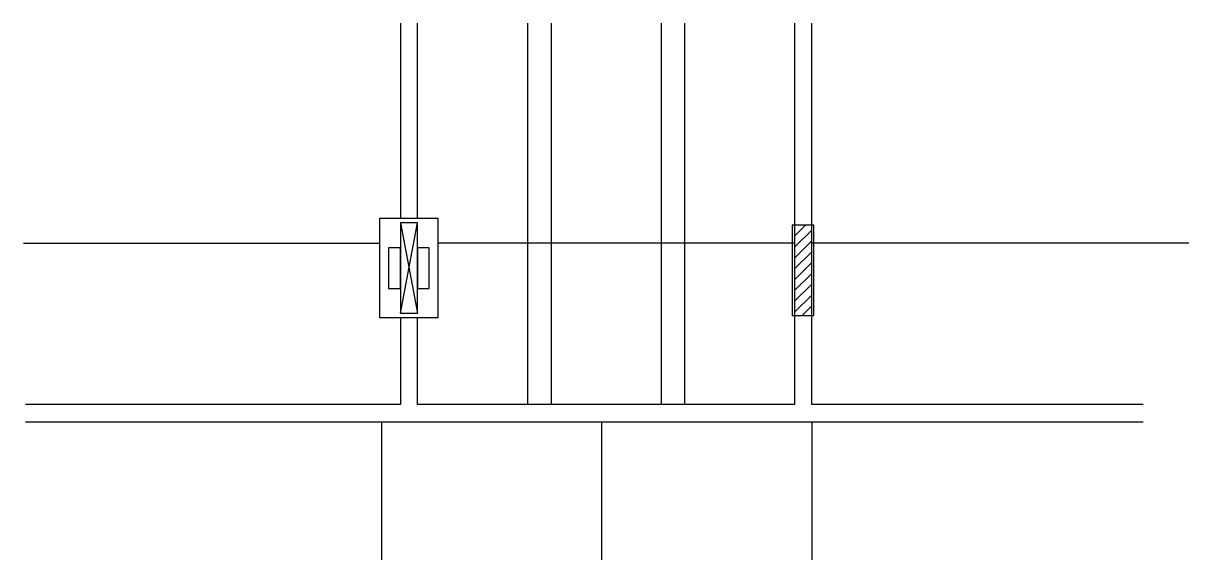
# Model space of a CAD drawing. Header units: metres. Extents: x 5575 to 6867, y 2525 to 3120.
import ezdxf

# ---------------------------------------------------------------- set-up
doc = ezdxf.new("R2010")
doc.units = ezdxf.units.M
for name, color, linetype in [('1', 7, 'Continuous'), ('3', 7, 'Continuous'), ('7', 7, 'Continuous'), ('Painéis', 7, 'Continuous')]:
    doc.layers.add(name, color=color, linetype=linetype)

msp = doc.modelspace()

# ---------------------------------------------------------------- linework, layer by layer
at = {"layer": '1', "color": 7, "lineweight": 25}
for p, q in [((5993.2, 2798.7), (6012.2, 2898.7)), ((5993.2, 2898.7), (6012.2, 2798.7))]:
    msp.add_line(p, q, dxfattribs=at)
at = {"layer": '3', "color": 7, "lineweight": 25}
for p, q in [((6430.2, 2883.9), (6442.4, 2896.2)), ((6430.2, 2895.9), (6430.4, 2896.2)), ((6430.2, 2871.9), (6449.2, 2890.9)), ((6430.2, 2859.8), (6449.2, 2878.8)), ((6430.2, 2847.8), (6449.2, 2866.8)), ((6430.2, 2835.8), (6449.2, 2854.8)), ((6430.2, 2823.8), (6449.2, 2842.8)), ((6430.2, 2811.8), (6449.2, 2830.8)), ((6430.2, 2799.7), (6449.2, 2818.7)), ((6438.6, 2796.2), (6449.2, 2806.7))]:
    msp.add_line(p, q, dxfattribs=at)
for points in [[(5993.2, 3120.2), (5993.2, 2903.7)], [(6012.2, 2903.7), (6012.2, 3120.2)], [(6430.2, 3120.2), (6430.2, 2896.2)], [(6449.2, 2896.2), (6449.2, 3120.2)], [(5970.2, 2793.7), (6035.2, 2793.7), (6035.2, 2903.7), (5970.2, 2903.7), (5970.2, 2793.7)], [(5993.2, 2793.7), (5993.2, 2697.2)], [(6012.2, 2697.2), (6012.2, 2793.7)], [(6430.2, 2796.2), (6430.2, 2697.2)], [(6430.2, 2796.2), (6430.2, 2697.2)], [(6449.2, 2697.2), (6449.2, 2796.2)], [(6449.2, 2697.2), (6449.2, 2796.2)], [(5993.2, 2697.2), (5577.7, 2697.2)], [(6430.2, 2697.2), (6012.2, 2697.2)], [(6816.7, 2697.2), (6449.2, 2697.2)], [(5577.7, 2678.2), (6002.7, 2678.2)], [(6002.7, 2678.2), (6439.7, 2678.2)], [(6439.7, 2678.2), (6816.7, 2678.2)]]:
    msp.add_lwpolyline(points, dxfattribs=at)
at = {"layer": '7', "color": 7, "lineweight": 25}
for points in [[(5993.2, 2798.7), (6012.2, 2798.7), (6012.2, 2898.7), (5993.2, 2898.7), (5993.2, 2798.7)], [(6427.7, 2796.2), (6451.7, 2796.2), (6451.7, 2896.2), (6427.7, 2896.2), (6427.7, 2796.2)], [(6430.2, 2796.2), (6449.2, 2796.2), (6449.2, 2896.2), (6430.2, 2896.2), (6430.2, 2796.2)], [(5993.2, 2871.2), (5980.2, 2871.2), (5980.2, 2826.2), (5993.2, 2826.2), (5993.2, 2871.2)], [(6025.2, 2871.2), (6012.2, 2871.2), (6012.2, 2826.2), (6025.2, 2826.2), (6025.2, 2871.2)]]:
    msp.add_lwpolyline(points, dxfattribs=at)
at = {"layer": 'Painéis', "color": 7, "lineweight": 25}
for p, q in [((6134.2, 3120.2), (6134.2, 2697.2)), ((6160.2, 3120.2), (6160.2, 2697.2)), ((6282.2, 3120.2), (6282.2, 2697.2)), ((6308.2, 3120.2), (6308.2, 2697.2)), ((5575.2, 2876.2), (5970.2, 2876.2)), ((6430.2, 2876.2), (6035.2, 2876.2)), ((6867.2, 2876.2), (6449.2, 2876.2)), ((5972.2, 2678.2), (5972.2, 2525.2)), ((6216.2, 2678.2), (6216.2, 2525.2)), ((6449.2, 2678.2), (6449.2, 2525.2))]:
    msp.add_line(p, q, dxfattribs=at)

doc.saveas('drawing.dxf')
